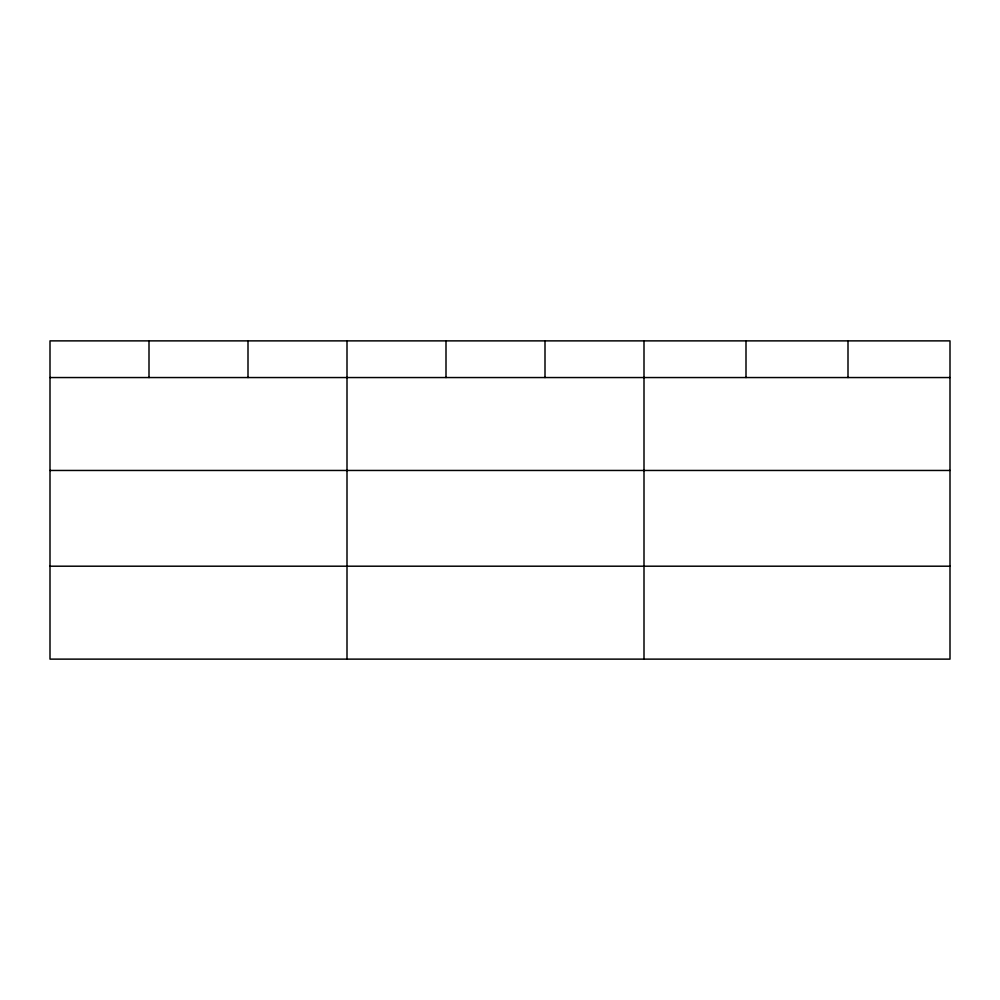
<?xml version="1.0" encoding="UTF-8"?>
<svg xmlns="http://www.w3.org/2000/svg" width="1000" height="1000" viewBox="0 0 1000 1000"><rect width="100%" height="100%" fill="white"/><g stroke="black" fill="none" stroke-linecap="round" stroke-linejoin="round"><path stroke-width="1.5" d="M950 470.462L950 340.875L50 340.875L50 659.125L950 659.125L950 470.462L50 470.462M50 377.55L950 377.55M50 566.2L950 566.2M848 340.875L848 377.55M746 340.875L746 377.55M644 340.875L644 659.125M545 340.875L545 377.55M446 340.875L446 377.55M347 340.875L347 659.125M248 340.875L248 377.55M149 340.875L149 377.55"/></g></svg>
